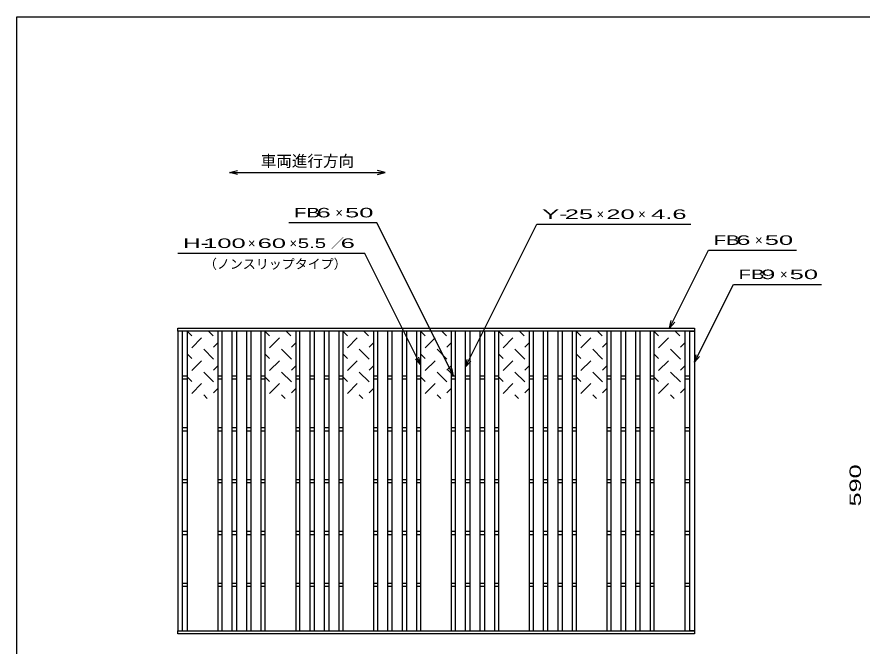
# Model space of a CAD drawing. Units: millimetres at full size, sheet at 1:10; details may follow other scales. Extents: x -1820 to 1724, y -1285 to 1059.
# Drawn here: x -1736 to -107, y -154 to 1059 of the extents above; entities that cross this region are included whole.
import ezdxf
from ezdxf.enums import TextEntityAlignment as Align

# ---------------------------------------------------------------- set-up
doc = ezdxf.new("R2010")
doc.units = ezdxf.units.MM
doc.header["$LTSCALE"] = 10
for name, color, linetype, lineweight in [('0_2', 150, 'Continuous', 25), ('16', 3, 'Continuous', 25), ('22', 4, 'Continuous', 25)]:
    doc.layers.add(name, color=color, linetype=linetype, lineweight=lineweight)
doc.styles.add('ベクトル', font='')
doc.styles.get('ベクトル').set_extended_font_data('ベクトル')

msp = doc.modelspace()

# ---------------------------------------------------------------- linework, layer by layer
at = {"layer": '0_2'}
for p, q in [((-1736, -1141), (-1736, 1059)), ((-1736, 1059), (1724, 1059))]:
    msp.add_line(p, q, dxfattribs=at)
at = {"layer": '16'}
for p, q in [((-1426, 459), (-430, 459)), ((-1426, 453), (-1426, 459)), ((-430, 459), (-430, 453)), ((-430, 453), (-1426, 453)), ((-1426, 453), (-1426, -125)), ((-1417, 453), (-1426, 453)), ((-1417, -125), (-1417, 453)), ((-1408, 453), (-1408, -125)), ((-1348, 453), (-1408, 453)), ((-1399, 444), (-1408, 453)), ((-1399, 421), (-1380, 440)), ((-1358, 444), (-1367, 453)), ((-1348, -125), (-1348, 453)), ((-1341, 453), (-1341, -125)), ((-1321, 453), (-1341, 453)), ((-1321, -125), (-1321, 453)), ((-1313, 453), (-1313, -125)), ((-1293, 453), (-1313, 453)), ((-1293, -125), (-1293, 453)), ((-1285, 453), (-1285, -125)), ((-1265, 453), (-1285, 453)), ((-1265, -125), (-1265, 453)), ((-1258, 453), (-1258, -125)), ((-1198, 453), (-1258, 453)), ((-1249, 444), (-1258, 453)), ((-1249, 421), (-1230, 440)), ((-1208, 444), (-1217, 453)), ((-1198, -125), (-1198, 453)), ((-1191, 453), (-1191, -125)), ((-1171, 453), (-1191, 453)), ((-1171, -125), (-1171, 453)), ((-1163, 453), (-1163, -125)), ((-1143, 453), (-1163, 453)), ((-1143, -125), (-1143, 453)), ((-1135, 453), (-1135, -125)), ((-1115, 453), (-1135, 453)), ((-1115, -125), (-1115, 453)), ((-1108, 453), (-1108, -125)), ((-1048, 453), (-1108, 453)), ((-1099, 444), (-1108, 453)), ((-1099, 421), (-1080, 440)), ((-1058, 444), (-1067, 453)), ((-1048, -125), (-1048, 453)), ((-1041, 453), (-1041, -125)), ((-1021, 453), (-1041, 453)), ((-1021, -125), (-1021, 453)), ((-1013, 453), (-1013, -125)), ((-993, 453), (-1013, 453)), ((-993, -125), (-993, 453)), ((-985, 453), (-985, -125)), ((-965, 453), (-985, 453)), ((-965, -125), (-965, 453)), ((-958, 453), (-958, -125)), ((-898, 453), (-958, 453)), ((-949, 444), (-958, 453)), ((-949, 421), (-930, 440)), ((-908, 444), (-917, 453)), ((-898, -125), (-898, 453)), ((-891, 453), (-891, -125)), ((-871, 453), (-891, 453)), ((-871, -125), (-871, 453)), ((-863, 453), (-863, -125)), ((-843, 453), (-863, 453)), ((-843, -125), (-843, 453)), ((-835, 453), (-835, -125)), ((-815, 453), (-835, 453)), ((-815, -125), (-815, 453)), ((-808, 453), (-808, -125)), ((-748, 453), (-808, 453)), ((-799, 444), (-808, 453)), ((-799, 421), (-780, 440)), ((-758, 444), (-767, 453)), ((-748, -125), (-748, 453)), ((-741, 453), (-741, -125)), ((-721, 453), (-741, 453)), ((-721, -125), (-721, 453)), ((-713, 453), (-713, -125)), ((-693, 453), (-713, 453)), ((-693, -125), (-693, 453)), ((-685, 453), (-685, -125)), ((-665, 453), (-685, 453)), ((-665, -125), (-665, 453)), ((-658, 453), (-658, -125)), ((-598, 453), (-658, 453)), ((-649, 444), (-658, 453)), ((-649, 421), (-630, 440)), ((-608, 444), (-617, 453)), ((-598, -125), (-598, 453)), ((-591, 453), (-591, -125)), ((-571, 453), (-591, 453)), ((-571, -125), (-571, 453)), ((-563, 453), (-563, -125)), ((-543, 453), (-563, 453)), ((-543, -125), (-543, 453)), ((-535, 453), (-535, -125)), ((-515, 453), (-535, 453)), ((-515, -125), (-515, 453)), ((-508, 453), (-508, -125)), ((-448, 453), (-508, 453)), ((-499, 444), (-508, 453)), ((-499, 421), (-480, 440)), ((-458, 444), (-467, 453)), ((-448, -125), (-448, 453)), ((-439, -125), (-439, 453)), ((-439, 453), (-430, 453)), ((-430, 453), (-430, -125)), ((-1357, 422), (-1348, 431)), ((-1207, 422), (-1198, 431)), ((-1057, 422), (-1048, 431)), ((-907, 422), (-898, 431)), ((-757, 422), (-748, 431)), ((-607, 422), (-598, 431)), ((-457, 422), (-448, 431)), ((-1399, 400), (-1408, 409)), ((-1357, 399), (-1376, 418)), ((-1249, 400), (-1258, 409)), ((-1207, 399), (-1226, 418)), ((-1099, 400), (-1108, 409)), ((-1057, 399), (-1076, 418)), ((-949, 400), (-958, 409)), ((-907, 399), (-926, 418)), ((-799, 400), (-808, 409)), ((-757, 399), (-776, 418)), ((-649, 400), (-658, 409)), ((-607, 399), (-626, 418)), ((-499, 400), (-508, 409)), ((-457, 399), (-476, 418)), ((-1399, 377), (-1380, 396)), ((-1249, 377), (-1230, 396)), ((-1099, 377), (-1080, 396)), ((-949, 377), (-930, 396)), ((-799, 377), (-780, 396)), ((-649, 377), (-630, 396)), ((-499, 377), (-480, 396)), ((-1357, 378), (-1348, 387)), ((-1207, 378), (-1198, 387)), ((-1057, 378), (-1048, 387)), ((-907, 378), (-898, 387)), ((-757, 378), (-748, 387)), ((-607, 378), (-598, 387)), ((-457, 378), (-448, 387)), ((-1417, 367), (-1408, 367)), ((-1417, 361), (-1408, 361)), ((-1399, 356), (-1408, 365)), ((-1357, 355), (-1376, 374)), ((-1348, 367), (-1341, 367)), ((-1348, 361), (-1341, 361)), ((-1321, 367), (-1313, 367)), ((-1321, 361), (-1313, 361)), ((-1293, 367), (-1285, 367)), ((-1293, 361), (-1285, 361)), ((-1265, 367), (-1258, 367)), ((-1265, 361), (-1258, 361)), ((-1249, 356), (-1258, 365)), ((-1207, 355), (-1226, 374)), ((-1198, 367), (-1191, 367)), ((-1198, 361), (-1191, 361)), ((-1171, 367), (-1163, 367)), ((-1171, 361), (-1163, 361)), ((-1143, 367), (-1135, 367)), ((-1143, 361), (-1135, 361)), ((-1115, 367), (-1108, 367)), ((-1115, 361), (-1108, 361)), ((-1099, 356), (-1108, 365)), ((-1057, 355), (-1076, 374)), ((-1048, 367), (-1041, 367)), ((-1048, 361), (-1041, 361)), ((-1021, 367), (-1013, 367)), ((-1021, 361), (-1013, 361)), ((-993, 367), (-985, 367)), ((-993, 361), (-985, 361)), ((-965, 367), (-958, 367)), ((-965, 361), (-958, 361)), ((-949, 356), (-958, 365)), ((-907, 355), (-926, 374)), ((-898, 367), (-891, 367)), ((-898, 361), (-891, 361)), ((-871, 367), (-863, 367)), ((-871, 361), (-863, 361)), ((-843, 367), (-835, 367)), ((-843, 361), (-835, 361)), ((-815, 367), (-808, 367)), ((-815, 361), (-808, 361)), ((-799, 356), (-808, 365)), ((-757, 355), (-776, 374)), ((-748, 367), (-741, 367)), ((-748, 361), (-741, 361)), ((-721, 367), (-713, 367)), ((-721, 361), (-713, 361)), ((-693, 367), (-685, 367)), ((-693, 361), (-685, 361)), ((-665, 367), (-658, 367)), ((-665, 361), (-658, 361)), ((-649, 356), (-658, 365)), ((-607, 355), (-626, 374)), ((-598, 367), (-591, 367)), ((-598, 361), (-591, 361)), ((-571, 367), (-563, 367)), ((-571, 361), (-563, 361)), ((-543, 367), (-535, 367)), ((-543, 361), (-535, 361)), ((-515, 367), (-508, 367)), ((-515, 361), (-508, 361)), ((-499, 356), (-508, 365)), ((-457, 355), (-476, 374)), ((-448, 367), (-439, 367)), ((-448, 361), (-439, 361)), ((-1399, 333), (-1380, 352)), ((-1357, 334), (-1348, 343)), ((-1249, 333), (-1230, 352)), ((-1207, 334), (-1198, 343)), ((-1099, 333), (-1080, 352)), ((-1057, 334), (-1048, 343)), ((-949, 333), (-930, 352)), ((-907, 334), (-898, 343)), ((-799, 333), (-780, 352)), ((-757, 334), (-748, 343)), ((-649, 333), (-630, 352)), ((-607, 334), (-598, 343)), ((-499, 333), (-480, 352)), ((-457, 334), (-448, 343)), ((-1369, 323), (-1376, 330)), ((-1219, 323), (-1226, 330)), ((-1069, 323), (-1076, 330)), ((-919, 323), (-926, 330)), ((-769, 323), (-776, 330)), ((-619, 323), (-626, 330)), ((-469, 323), (-476, 330)), ((-1417, 267), (-1408, 267)), ((-1417, 261), (-1408, 261)), ((-1348, 267), (-1341, 267)), ((-1348, 261), (-1341, 261)), ((-1321, 267), (-1313, 267)), ((-1321, 261), (-1313, 261)), ((-1293, 267), (-1285, 267)), ((-1293, 261), (-1285, 261)), ((-1265, 267), (-1258, 267)), ((-1265, 261), (-1258, 261)), ((-1198, 267), (-1191, 267)), ((-1198, 261), (-1191, 261)), ((-1171, 267), (-1163, 267)), ((-1171, 261), (-1163, 261)), ((-1143, 267), (-1135, 267)), ((-1143, 261), (-1135, 261)), ((-1115, 267), (-1108, 267)), ((-1115, 261), (-1108, 261)), ((-1048, 267), (-1041, 267)), ((-1048, 261), (-1041, 261)), ((-1021, 267), (-1013, 267)), ((-1021, 261), (-1013, 261)), ((-993, 267), (-985, 267)), ((-993, 261), (-985, 261)), ((-965, 267), (-958, 267)), ((-965, 261), (-958, 261)), ((-898, 267), (-891, 267)), ((-898, 261), (-891, 261)), ((-871, 267), (-863, 267)), ((-871, 261), (-863, 261)), ((-843, 267), (-835, 267)), ((-843, 261), (-835, 261)), ((-815, 267), (-808, 267)), ((-815, 261), (-808, 261)), ((-748, 267), (-741, 267)), ((-748, 261), (-741, 261)), ((-721, 267), (-713, 267)), ((-721, 261), (-713, 261)), ((-693, 267), (-685, 267)), ((-693, 261), (-685, 261)), ((-665, 267), (-658, 267)), ((-665, 261), (-658, 261)), ((-598, 267), (-591, 267)), ((-598, 261), (-591, 261)), ((-571, 267), (-563, 267)), ((-571, 261), (-563, 261)), ((-543, 267), (-535, 267)), ((-543, 261), (-535, 261)), ((-515, 267), (-508, 267)), ((-515, 261), (-508, 261)), ((-448, 267), (-439, 267)), ((-448, 261), (-439, 261)), ((-1417, 167), (-1408, 167)), ((-1348, 167), (-1341, 167)), ((-1321, 167), (-1313, 167)), ((-1293, 167), (-1285, 167)), ((-1265, 167), (-1258, 167)), ((-1198, 167), (-1191, 167)), ((-1171, 167), (-1163, 167)), ((-1143, 167), (-1135, 167)), ((-1115, 167), (-1108, 167)), ((-1048, 167), (-1041, 167)), ((-1021, 167), (-1013, 167)), ((-993, 167), (-985, 167)), ((-965, 167), (-958, 167)), ((-898, 167), (-891, 167)), ((-871, 167), (-863, 167)), ((-843, 167), (-835, 167)), ((-815, 167), (-808, 167)), ((-748, 167), (-741, 167)), ((-721, 167), (-713, 167)), ((-693, 167), (-685, 167)), ((-665, 167), (-658, 167)), ((-598, 167), (-591, 167)), ((-571, 167), (-563, 167)), ((-543, 167), (-535, 167)), ((-515, 167), (-508, 167)), ((-448, 167), (-439, 167)), ((-1417, 161), (-1408, 161)), ((-1348, 161), (-1341, 161)), ((-1321, 161), (-1313, 161)), ((-1293, 161), (-1285, 161)), ((-1265, 161), (-1258, 161)), ((-1198, 161), (-1191, 161)), ((-1171, 161), (-1163, 161)), ((-1143, 161), (-1135, 161)), ((-1115, 161), (-1108, 161)), ((-1048, 161), (-1041, 161)), ((-1021, 161), (-1013, 161)), ((-993, 161), (-985, 161)), ((-965, 161), (-958, 161)), ((-898, 161), (-891, 161)), ((-871, 161), (-863, 161)), ((-843, 161), (-835, 161)), ((-815, 161), (-808, 161)), ((-748, 161), (-741, 161)), ((-721, 161), (-713, 161)), ((-693, 161), (-685, 161)), ((-665, 161), (-658, 161)), ((-598, 161), (-591, 161)), ((-571, 161), (-563, 161)), ((-543, 161), (-535, 161)), ((-515, 161), (-508, 161)), ((-448, 161), (-439, 161)), ((-1417, 67), (-1408, 67)), ((-1348, 67), (-1341, 67)), ((-1321, 67), (-1313, 67)), ((-1293, 67), (-1285, 67)), ((-1265, 67), (-1258, 67)), ((-1198, 67), (-1191, 67)), ((-1171, 67), (-1163, 67)), ((-1143, 67), (-1135, 67)), ((-1115, 67), (-1108, 67)), ((-1048, 67), (-1041, 67)), ((-1021, 67), (-1013, 67)), ((-993, 67), (-985, 67)), ((-965, 67), (-958, 67)), ((-898, 67), (-891, 67)), ((-871, 67), (-863, 67)), ((-843, 67), (-835, 67)), ((-815, 67), (-808, 67)), ((-748, 67), (-741, 67)), ((-721, 67), (-713, 67)), ((-693, 67), (-685, 67)), ((-665, 67), (-658, 67)), ((-598, 67), (-591, 67)), ((-571, 67), (-563, 67)), ((-543, 67), (-535, 67)), ((-515, 67), (-508, 67)), ((-448, 67), (-439, 67)), ((-1417, 61), (-1408, 61)), ((-1348, 61), (-1341, 61)), ((-1321, 61), (-1313, 61)), ((-1293, 61), (-1285, 61)), ((-1265, 61), (-1258, 61)), ((-1198, 61), (-1191, 61)), ((-1171, 61), (-1163, 61)), ((-1143, 61), (-1135, 61)), ((-1115, 61), (-1108, 61)), ((-1048, 61), (-1041, 61)), ((-1021, 61), (-1013, 61)), ((-993, 61), (-985, 61)), ((-965, 61), (-958, 61)), ((-898, 61), (-891, 61)), ((-871, 61), (-863, 61)), ((-843, 61), (-835, 61)), ((-815, 61), (-808, 61)), ((-748, 61), (-741, 61)), ((-721, 61), (-713, 61)), ((-693, 61), (-685, 61)), ((-665, 61), (-658, 61)), ((-598, 61), (-591, 61)), ((-571, 61), (-563, 61)), ((-543, 61), (-535, 61)), ((-515, 61), (-508, 61)), ((-448, 61), (-439, 61)), ((-1417, -33), (-1408, -33)), ((-1417, -39), (-1408, -39)), ((-1348, -33), (-1341, -33)), ((-1348, -39), (-1341, -39)), ((-1321, -33), (-1313, -33)), ((-1321, -39), (-1313, -39)), ((-1293, -33), (-1285, -33)), ((-1293, -39), (-1285, -39)), ((-1265, -33), (-1258, -33)), ((-1265, -39), (-1258, -39)), ((-1198, -33), (-1191, -33)), ((-1198, -39), (-1191, -39)), ((-1171, -33), (-1163, -33)), ((-1171, -39), (-1163, -39)), ((-1143, -33), (-1135, -33)), ((-1143, -39), (-1135, -39)), ((-1115, -33), (-1108, -33)), ((-1115, -39), (-1108, -39)), ((-1048, -33), (-1041, -33)), ((-1048, -39), (-1041, -39)), ((-1021, -33), (-1013, -33)), ((-1021, -39), (-1013, -39)), ((-993, -33), (-985, -33)), ((-993, -39), (-985, -39)), ((-965, -33), (-958, -33)), ((-965, -39), (-958, -39)), ((-898, -33), (-891, -33)), ((-898, -39), (-891, -39)), ((-871, -33), (-863, -33)), ((-871, -39), (-863, -39)), ((-843, -33), (-835, -33)), ((-843, -39), (-835, -39)), ((-815, -33), (-808, -33)), ((-815, -39), (-808, -39)), ((-748, -33), (-741, -33)), ((-748, -39), (-741, -39)), ((-721, -33), (-713, -33)), ((-721, -39), (-713, -39)), ((-693, -33), (-685, -33)), ((-693, -39), (-685, -39)), ((-665, -33), (-658, -33)), ((-665, -39), (-658, -39)), ((-598, -33), (-591, -33)), ((-598, -39), (-591, -39)), ((-571, -33), (-563, -33)), ((-571, -39), (-563, -39)), ((-543, -33), (-535, -33)), ((-543, -39), (-535, -39)), ((-515, -33), (-508, -33)), ((-515, -39), (-508, -39)), ((-448, -33), (-439, -33)), ((-448, -39), (-439, -39)), ((-1426, -125), (-430, -125)), ((-1426, -131), (-1426, -125)), ((-1426, -125), (-1417, -125)), ((-1408, -125), (-1348, -125)), ((-1341, -125), (-1321, -125)), ((-1313, -125), (-1293, -125)), ((-1285, -125), (-1265, -125)), ((-1258, -125), (-1198, -125)), ((-1191, -125), (-1171, -125)), ((-1163, -125), (-1143, -125)), ((-1135, -125), (-1115, -125)), ((-1108, -125), (-1048, -125)), ((-1041, -125), (-1021, -125)), ((-1013, -125), (-993, -125)), ((-985, -125), (-965, -125)), ((-958, -125), (-898, -125)), ((-891, -125), (-871, -125)), ((-863, -125), (-843, -125)), ((-835, -125), (-815, -125)), ((-808, -125), (-748, -125)), ((-741, -125), (-721, -125)), ((-713, -125), (-693, -125)), ((-685, -125), (-665, -125)), ((-658, -125), (-598, -125)), ((-591, -125), (-571, -125)), ((-563, -125), (-543, -125)), ((-535, -125), (-515, -125)), ((-508, -125), (-448, -125)), ((-430, -125), (-439, -125)), ((-430, -125), (-430, -131)), ((-430, -131), (-1426, -131))]:
    msp.add_line(p, q, dxfattribs=at)
at = {"layer": '22'}
for p, q in [((-1326, 759), (-1311, 763)), ((-1311, 755), (-1326, 759)), ((-1326, 759), (-1026, 759)), ((-1026, 759), (-1041, 763)), ((-1041, 755), (-1026, 759)), ((-1042, 662), (-1212, 662)), ((-894.5, 367), (-1042, 662)), ((-871, 384), (-733.5, 659)), ((-733.5, 659), (-437.11, 659)), ((-1065.5, 603), (-1425.5, 603)), ((-958, 388), (-1065.5, 603)), ((-478, 459), (-403, 609)), ((-403, 609), (-233, 609)), ((-430, 393), (-355, 543)), ((-355, 543), (-185, 543)), ((-478, 459), (-475, 473.6)), ((-478, 459), (-468, 470)), ((-430, 393), (-427, 407.6)), ((-958, 388), (-968, 399)), ((-958, 388), (-961, 402.6)), ((-871, 384), (-868, 398.6)), ((-871, 384), (-861, 395)), ((-430, 393), (-420, 404)), ((-894.5, 367), (-904.5, 378)), ((-894.5, 367), (-897.5, 381.6))]:
    msp.add_line(p, q, dxfattribs=at)

# ---------------------------------------------------------------- texts
at = {"layer": '22', "color": 2, "style": 'ベクトル'}
for s, height, p in [('車両進行方向', 21.99, (-1266, 781)), ('×', 18.33, (-1122, 681.5)), ('×', 18.33, (-618.5, 678.5)), ('×', 18.33, (-538.5, 678.5)), ('×', 18.33, (-1290.5, 622.5)), ('×', 18.33, (-1210.5, 622.5)), ('／', 18.33, (-1130.5, 622.5)), ('×', 18.33, (-313, 628.5)), ('（ノンスリップタイプ）', 18.33, (-1375.5, 582.5)), ('×', 18.33, (-265, 562.5))]:
    msp.add_text(s, height=height, dxfattribs=at).set_placement(p, align=Align.MIDDLE_LEFT)
for s, width, p in [('FB', 1.6, (-1202, 681.5)), (' 6 ', 2, (-1172, 681.5)), (' 50 ', 2, (-1117, 681.5)), ('Y-', 2, (-723.5, 678.5)), (' 25 ', 2, (-693.5, 678.5)), (' 20 ', 2, (-613.5, 678.5)), ('4.6', 2, (-513.5, 678.5)), ('FB', 1.6, (-393, 628.5)), (' 6 ', 2, (-363, 628.5)), (' 50 ', 2, (-308, 628.5)), ('H-', 1.9, (-1415.5, 622.5)), (' 100 ', 2, (-1390.5, 622.5)), (' 60 ', 2, (-1285.5, 622.5)), (' 5.5 ', 1.6, (-1205.5, 622.5)), (' 6 ', 2, (-1125.5, 622.5)), ('FB', 1.6, (-345, 562.5)), (' 9 ', 2, (-315, 562.5)), (' 50 ', 2, (-260, 562.5))]:
    msp.add_text(s, height=18.33, dxfattribs=dict(at, width=width)).set_placement(p, align=Align.MIDDLE_LEFT)
at = {"layer": '22', "color": 2, "style": 'ベクトル', "width": 1.65}
msp.add_text(' 590 ', height=21.99, rotation=90, dxfattribs=at).set_placement((-120, 101.5), align=Align.MIDDLE_LEFT)

doc.saveas('drawing.dxf')
